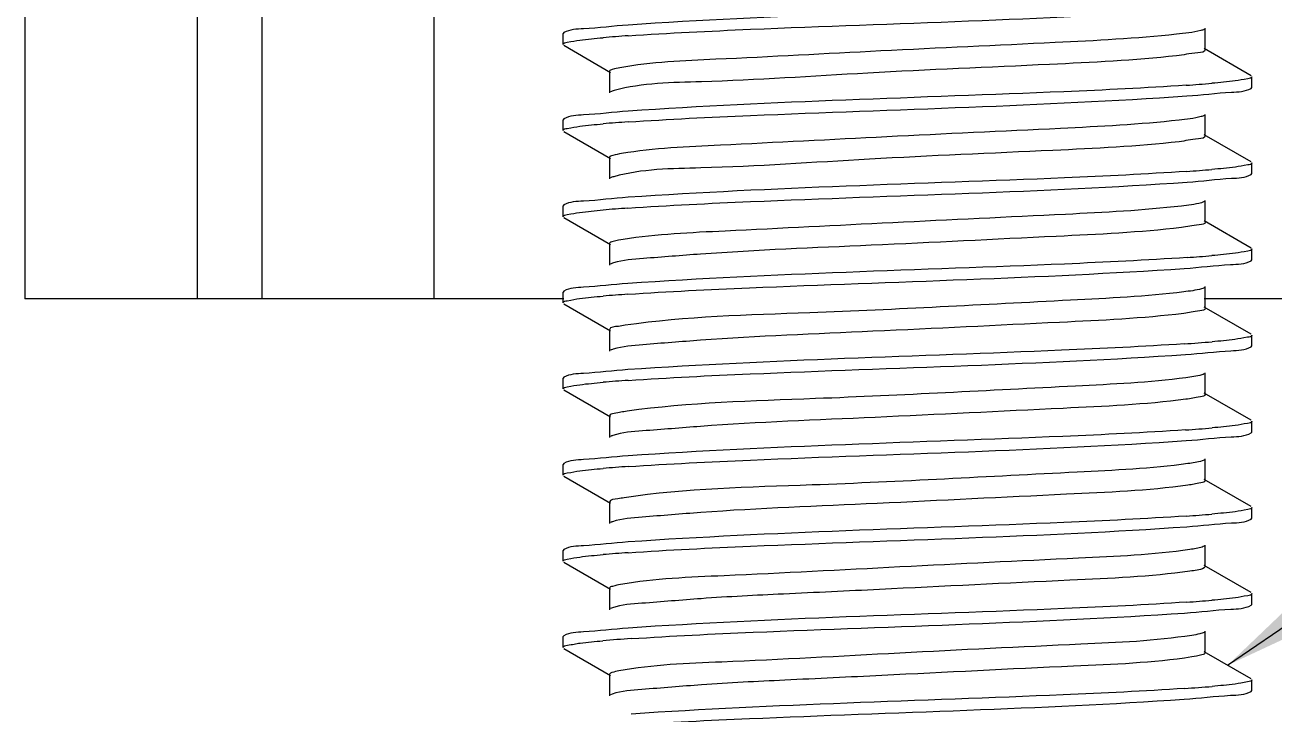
# Model space of a CAD drawing. Extents: x 185245 to 2166646, y -19957 to 815000.
# Drawn here: x 2005938.9 to 2006187.6, y 682673.2 to 682810.3 of the extents above; entities that cross this region are included whole.
import ezdxf

# ---------------------------------------------------------------- set-up
doc = ezdxf.new("R2010")
doc.units = 0
doc.header["$LTSCALE"] = 1000
doc.header["$MEASUREMENT"] = 0
doc.styles.get("Standard").update_dxf_attribs({"font": 'gbenor.shx', "bigfont": 'gbcbig.shx'})
doc.dimstyles.get("Standard").update_dxf_attribs({"dimscale": 100, "dimtxt": 3.5, "dimasz": 1, "dimexe": 2.5, "dimexo": 3, "dimgap": 1.5, "dimtad": 1, "dimdec": 0, "dimzin": 0, "dimdsep": 46, "dimtxsty": 'Standard', "dimblk": 'ARCHTICK', "dimcen": 0.09, "dimadec": 0, "dimazin": 0, "dimtfac": 1, "dimtdec": 0, "dimtix": 1, "dimtmove": 2, "dimatfit": 3, "dimfxl": 1, "dimtolj": 1, "dimtzin": 0, "dimarcsym": 0})

# ---------------------------------------------------------------- blocks, each defined once
blk = doc.blocks.new('gfhhrryyfd')
at = {"linetype": 'Continuous'}
for p, q in [((3693152.86, -1741005.43), (3693152.86, -1744418.97)), ((3693187.15, -1741005.43), (3693187.15, -1744418.97)), ((3693200.01, -1741005.43), (3693200.01, -1744418.97)), ((3693234.3, -1741005.43), (3693234.3, -1744418.97)), ((3693260.18, -1744366.02), (3693260.01, -1744366.2)), ((3693260.01, -1744368.35), (3693260.01, -1744366.2)), ((3693260.01, -1744368.35), (3693260.01, -1744366.2)), ((3693387.9, -1744369.42), (3693387.9, -1744365.13)), ((3693260.18, -1744368.54), (3693269.48, -1744373.92)), ((3693397.01, -1744374.59), (3693387.71, -1744369.2)), ((3693269.29, -1744373.71), (3693269.29, -1744377.99)), ((3693397.18, -1744376.92), (3693397.18, -1744374.78)), ((3693397.18, -1744376.92), (3693397.18, -1744374.78)), ((3693397.01, -1744377.11), (3693397.18, -1744376.92)), ((3693260.18, -1744383.16), (3693260.01, -1744383.35)), ((3693260.01, -1744385.49), (3693260.01, -1744383.35)), ((3693260.01, -1744385.49), (3693260.01, -1744383.35)), ((3693387.9, -1744386.56), (3693387.9, -1744382.28)), ((3693260.18, -1744385.68), (3693269.48, -1744391.07)), ((3693397.01, -1744391.73), (3693387.71, -1744386.35)), ((3693269.29, -1744390.85), (3693269.29, -1744395.14)), ((3693397.18, -1744394.07), (3693397.18, -1744391.92)), ((3693397.18, -1744394.07), (3693397.18, -1744391.92)), ((3693397.01, -1744394.25), (3693397.18, -1744394.07)), ((3693260.18, -1744400.31), (3693260.01, -1744400.5)), ((3693260.01, -1744402.64), (3693260.01, -1744400.5)), ((3693260.01, -1744402.64), (3693260.01, -1744400.5)), ((3693387.9, -1744403.71), (3693387.9, -1744399.42)), ((3693260.18, -1744402.83), (3693269.48, -1744408.21)), ((3693397.01, -1744408.88), (3693387.71, -1744403.49)), ((3693269.29, -1744408), (3693269.29, -1744412.28)), ((3693397.01, -1744411.4), (3693397.18, -1744411.21)), ((3693397.18, -1744411.21), (3693397.18, -1744409.07)), ((3693397.18, -1744411.21), (3693397.18, -1744409.07)), ((3693260.18, -1744417.45), (3693260.01, -1744417.64)), ((3693260.01, -1744419.78), (3693260.01, -1744417.64)), ((3693260.01, -1744419.78), (3693260.01, -1744417.64)), ((3693387.9, -1744420.86), (3693387.9, -1744416.57)), ((3693260.18, -1744418.97), (3693152.86, -1744418.97)), ((3693260.18, -1744419.97), (3693269.48, -1744425.36)), ((3693504.33, -1744418.97), (3693387.71, -1744418.97)), ((3693397.01, -1744426.03), (3693387.71, -1744420.64)), ((3693269.29, -1744425.14), (3693269.29, -1744429.43)), ((3693397.18, -1744428.36), (3693397.18, -1744426.21)), ((3693397.18, -1744428.36), (3693397.18, -1744426.21)), ((3693397.01, -1744428.54), (3693397.18, -1744428.36)), ((3693387.9, -1744438), (3693387.9, -1744433.71)), ((3693260.18, -1744434.6), (3693260.01, -1744434.79)), ((3693260.01, -1744436.93), (3693260.01, -1744434.79)), ((3693260.01, -1744436.93), (3693260.01, -1744434.79)), ((3693260.18, -1744437.12), (3693269.48, -1744442.5)), ((3693397.01, -1744443.17), (3693387.71, -1744437.78)), ((3693269.29, -1744442.29), (3693269.29, -1744446.57)), ((3693397.18, -1744445.5), (3693397.18, -1744443.36)), ((3693397.18, -1744445.5), (3693397.18, -1744443.36)), ((3693397.01, -1744445.69), (3693397.18, -1744445.5)), ((3693387.9, -1744455.15), (3693387.9, -1744450.86)), ((3693260.18, -1744451.74), (3693260.01, -1744451.93)), ((3693260.01, -1744454.07), (3693260.01, -1744451.93)), ((3693260.01, -1744454.07), (3693260.01, -1744451.93)), ((3693260.18, -1744454.26), (3693269.48, -1744459.65)), ((3693397.01, -1744460.32), (3693387.71, -1744454.93)), ((3693269.29, -1744459.43), (3693269.29, -1744463.72)), ((3693397.18, -1744462.65), (3693397.18, -1744460.5)), ((3693397.18, -1744462.65), (3693397.18, -1744460.5)), ((3693397.01, -1744462.83), (3693397.18, -1744462.65)), ((3693387.9, -1744472.29), (3693387.9, -1744468)), ((3693260.18, -1744468.89), (3693260.01, -1744469.08)), ((3693260.01, -1744471.22), (3693260.01, -1744469.08)), ((3693260.01, -1744471.22), (3693260.01, -1744469.08)), ((3693260.18, -1744471.41), (3693269.48, -1744476.79)), ((3693397.01, -1744477.46), (3693387.71, -1744472.07)), ((3693269.29, -1744476.58), (3693269.29, -1744480.86)), ((3693397.18, -1744479.79), (3693397.18, -1744477.65)), ((3693397.18, -1744479.79), (3693397.18, -1744477.65)), ((3693269.83, -1744480.5), (3693269.48, -1744480.65)), ((3693397.01, -1744479.98), (3693397.18, -1744479.79)), ((3693387.9, -1744489.44), (3693387.9, -1744485.15)), ((3693260.18, -1744486.03), (3693260.01, -1744486.22)), ((3693260.01, -1744488.36), (3693260.01, -1744486.22)), ((3693260.01, -1744488.36), (3693260.01, -1744486.22)), ((3693260.18, -1744488.55), (3693269.48, -1744493.94)), ((3693397.01, -1744494.61), (3693387.71, -1744489.22)), ((3693269.29, -1744493.72), (3693269.29, -1744498.01)), ((3693397.18, -1744496.94), (3693397.18, -1744494.79)), ((3693397.18, -1744496.94), (3693397.18, -1744494.79)), ((3693269.79, -1744497.65), (3693269.48, -1744497.79)), ((3693397.01, -1744497.12), (3693397.18, -1744496.94))]:
    blk.add_line(p, q, dxfattribs=at)
for centre, radius, start, end in [((3693292.7, -1744661.3), 295.32, 93.8282, 94.8033), ((3693364.39, -1744080.66), 296.48, 273.8148, 274.8057), ((3693292.67, -1744678.07), 294.94, 93.8316, 94.8034), ((3693364.54, -1744099.63), 294.65, 273.8328, 274.8049), ((3693292.6, -1744694.36), 294.08, 93.8397, 94.8036), ((3693364.61, -1744117.66), 293.77, 273.8424, 274.8038), ((3693292.63, -1744711.84), 294.42, 93.8365, 94.8036), ((3693363.87, -1744125.53), 303.07, 273.7545, 274.8058), ((3693292.69, -1744729.75), 295.18, 93.8295, 94.8034), ((3693364.16, -1744146.33), 299.4, 273.7874, 274.8061), ((3693292.7, -1744747.03), 295.32, 93.8282, 94.8033), ((3693364.39, -1744166.31), 296.56, 273.8141, 274.8057), ((3693292.67, -1744763.82), 294.96, 93.8315, 94.8034), ((3693364.54, -1744185.31), 294.7, 273.8323, 274.8049), ((3693293.47, -1744791.04), 305.07, 93.7375, 94.8047), ((3693363.97, -1744195.33), 301.85, 273.7646, 274.8065)]:
    blk.add_arc(centre, radius, start, end, dxfattribs=at)
for points, knots in [([(3693383.95, -1744359.36), (3693375.81, -1744359.9), (3693338.82, -1744361.68), (3693301.79, -1744362.54), (3693272.98, -1744364.5)], [0, 0, 0, 0, 0.220125, 1, 1, 1, 1]), ([(3693272.98, -1744366.64), (3693281.09, -1744366.09), (3693318.14, -1744364.31), (3693355.23, -1744363.45), (3693384.12, -1744361.49)], [0, 0, 0, 0, 0.219119, 1, 1, 1, 1]), ([(3693272.98, -1744364.5), (3693270.01, -1744364.7), (3693265.86, -1744365.28), (3693261.33, -1744365.35), (3693260.18, -1744366.02)], [0, 0, 0, 0, 0.69033, 1, 1, 1, 1]), ([(3693382.18, -1744366.34), (3693374.15, -1744367.2), (3693354.49, -1744368.2), (3693323.9, -1744369.57), (3693295.04, -1744371.18), (3693277.63, -1744371.87), (3693271.33, -1744372.99)], [0, 0, 0, 0, 0.218113, 0.531271, 0.827228, 1, 1, 1, 1]), ([(3693387.71, -1744365.35), (3693387.5, -1744365.47), (3693385.67, -1744366), (3693383.8, -1744366.17), (3693382.18, -1744366.34)], [0, 0, 0, 0, 0.127123, 1, 1, 1, 1]), ([(3693260.01, -1744368.35), (3693260.01, -1744368.04), (3693261.66, -1744367.83), (3693262.5, -1744367.6), (3693263.33, -1744367.5)], [0, 0, 0, 0, 0.271491, 1, 1, 1, 1]), ([(3693382.18, -1744370.63), (3693373.77, -1744371.53), (3693353.26, -1744372.57), (3693321.66, -1744373.85), (3693292.91, -1744375.85), (3693275.83, -1744376.03), (3693270.21, -1744377.51)], [0, 0, 0, 0, 0.225996, 0.548844, 0.844625, 1, 1, 1, 1]), ([(3693387.89, -1744369.42), (3693387.9, -1744369.94), (3693384.97, -1744370.05), (3693383.6, -1744370.47), (3693382.18, -1744370.63)], [0, 0, 0, 0, 0.266757, 1, 1, 1, 1]), ([(3693271.33, -1744372.99), (3693270.82, -1744373.08), (3693270.25, -1744373.21), (3693269.3, -1744373.5), (3693269.29, -1744373.71)], [0, 0, 0, 0, 0.714571, 1, 1, 1, 1]), ([(3693384.12, -1744376.49), (3693376, -1744377.04), (3693338.95, -1744378.82), (3693301.86, -1744379.68), (3693272.98, -1744381.64)], [0, 0, 0, 0, 0.219548, 1, 1, 1, 1]), ([(3693397.18, -1744374.78), (3693397.18, -1744375.09), (3693395.54, -1744375.29), (3693394.71, -1744375.52), (3693393.88, -1744375.63)], [0, 0, 0, 0, 0.271559, 1, 1, 1, 1]), ([(3693270.21, -1744377.51), (3693270.06, -1744377.55), (3693269.82, -1744377.62), (3693269.58, -1744377.72), (3693269.48, -1744377.77)], [0, 0, 0, 0, 0.582235, 1, 1, 1, 1]), ([(3693272.96, -1744383.79), (3693281.08, -1744383.24), (3693318.17, -1744381.45), (3693355.31, -1744380.59), (3693384.24, -1744378.62)], [0, 0, 0, 0, 0.219209, 1, 1, 1, 1]), ([(3693384.24, -1744378.62), (3693387.19, -1744378.42), (3693391.34, -1744377.85), (3693395.86, -1744377.77), (3693397.01, -1744377.11)], [0, 0, 0, 0, 0.690293, 1, 1, 1, 1]), ([(3693272.98, -1744381.64), (3693270.02, -1744381.85), (3693265.86, -1744382.42), (3693261.33, -1744382.5), (3693260.18, -1744383.16)], [0, 0, 0, 0, 0.69034, 1, 1, 1, 1]), ([(3693382.68, -1744383.43), (3693374.83, -1744384.31), (3693355.4, -1744385.29), (3693324.95, -1744386.68), (3693295.84, -1744388.25), (3693278.16, -1744389.01), (3693271.66, -1744390.08)], [0, 0, 0, 0, 0.213019, 0.524248, 0.822139, 1, 1, 1, 1]), ([(3693387.71, -1744382.5), (3693387.52, -1744382.61), (3693385.86, -1744383.1), (3693384.15, -1744383.27), (3693382.68, -1744383.43)], [0, 0, 0, 0, 0.129618, 1, 1, 1, 1]), ([(3693260.01, -1744385.49), (3693260.01, -1744385.18), (3693261.66, -1744384.98), (3693262.49, -1744384.75), (3693263.32, -1744384.64)], [0, 0, 0, 0, 0.271518, 1, 1, 1, 1]), ([(3693382.68, -1744387.72), (3693374.33, -1744388.65), (3693353.75, -1744389.68), (3693321.95, -1744390.96), (3693292.97, -1744393.06), (3693275.71, -1744393.12), (3693270.11, -1744394.68)], [0, 0, 0, 0, 0.223404, 0.547643, 0.845414, 1, 1, 1, 1]), ([(3693387.89, -1744386.56), (3693387.9, -1744387.04), (3693385.24, -1744387.19), (3693383.98, -1744387.57), (3693382.68, -1744387.72)], [0, 0, 0, 0, 0.267771, 1, 1, 1, 1]), ([(3693271.66, -1744390.08), (3693271.06, -1744390.18), (3693270.42, -1744390.33), (3693269.3, -1744390.61), (3693269.29, -1744390.85)], [0, 0, 0, 0, 0.718256, 1, 1, 1, 1]), ([(3693384.24, -1744393.63), (3693376.12, -1744394.18), (3693339.02, -1744395.97), (3693301.89, -1744396.82), (3693272.96, -1744398.79)], [0, 0, 0, 0, 0.219191, 1, 1, 1, 1]), ([(3693397.18, -1744391.92), (3693397.18, -1744392.23), (3693395.54, -1744392.44), (3693394.71, -1744392.66), (3693393.89, -1744392.77)], [0, 0, 0, 0, 0.271624, 1, 1, 1, 1]), ([(3693270.11, -1744394.68), (3693269.99, -1744394.72), (3693269.77, -1744394.78), (3693269.57, -1744394.87), (3693269.48, -1744394.92)], [0, 0, 0, 0, 0.57614, 1, 1, 1, 1]), ([(3693272.91, -1744400.94), (3693281.04, -1744400.38), (3693318.16, -1744398.59), (3693355.34, -1744397.74), (3693384.3, -1744395.77)], [0, 0, 0, 0, 0.219123, 1, 1, 1, 1]), ([(3693384.3, -1744395.77), (3693387.24, -1744395.56), (3693391.37, -1744394.99), (3693395.86, -1744394.91), (3693397.01, -1744394.25)], [0, 0, 0, 0, 0.690195, 1, 1, 1, 1]), ([(3693272.96, -1744398.79), (3693270, -1744398.99), (3693265.85, -1744399.57), (3693261.33, -1744399.64), (3693260.18, -1744400.31)], [0, 0, 0, 0, 0.690309, 1, 1, 1, 1]), ([(3693383.15, -1744400.52), (3693375.49, -1744401.42), (3693356.29, -1744402.38), (3693326, -1744403.8), (3693296.66, -1744405.33), (3693278.71, -1744406.13), (3693272, -1744407.17)], [0, 0, 0, 0, 0.207939, 0.517244, 0.817064, 1, 1, 1, 1]), ([(3693387.71, -1744399.64), (3693387.53, -1744399.74), (3693386.03, -1744400.21), (3693384.49, -1744400.37), (3693383.15, -1744400.52)], [0, 0, 0, 0, 0.132296, 1, 1, 1, 1]), ([(3693260.01, -1744402.64), (3693260.01, -1744402.33), (3693261.65, -1744402.12), (3693262.48, -1744401.9), (3693263.31, -1744401.79)], [0, 0, 0, 0, 0.271581, 1, 1, 1, 1]), ([(3693387.89, -1744403.71), (3693387.9, -1744404.15), (3693385.5, -1744404.33), (3693384.34, -1744404.67), (3693383.15, -1744404.81)], [0, 0, 0, 0, 0.268974, 1, 1, 1, 1]), ([(3693383.15, -1744404.81), (3693374.87, -1744405.78), (3693354.24, -1744406.74), (3693322.34, -1744408.35), (3693294.87, -1744409.44), (3693277.83, -1744410.84), (3693271.96, -1744411.29), (3693270.03, -1744411.85)], [0, 0, 0, 0, 0.220594, 0.546057, 0.845846, 0.946724, 1, 1, 1, 1]), ([(3693272, -1744407.17), (3693271.32, -1744407.27), (3693270.6, -1744407.45), (3693269.3, -1744407.73), (3693269.29, -1744408)], [0, 0, 0, 0, 0.721341, 1, 1, 1, 1]), ([(3693384.3, -1744410.77), (3693376.17, -1744411.32), (3693339.04, -1744413.11), (3693301.87, -1744413.97), (3693272.91, -1744415.94)], [0, 0, 0, 0, 0.219054, 1, 1, 1, 1]), ([(3693397.18, -1744409.07), (3693397.18, -1744409.38), (3693395.54, -1744409.58), (3693394.71, -1744409.81), (3693393.89, -1744409.92)], [0, 0, 0, 0, 0.271616, 1, 1, 1, 1]), ([(3693270.03, -1744411.85), (3693269.92, -1744411.88), (3693269.74, -1744411.94), (3693269.56, -1744412.02), (3693269.48, -1744412.07)], [0, 0, 0, 0, 0.570618, 1, 1, 1, 1]), ([(3693272.93, -1744418.08), (3693280.98, -1744417.53), (3693317.91, -1744415.75), (3693354.89, -1744414.88), (3693383.72, -1744412.95)], [0, 0, 0, 0, 0.218385, 1, 1, 1, 1]), ([(3693383.72, -1744412.95), (3693386.8, -1744412.74), (3693391.11, -1744412.15), (3693395.81, -1744412.09), (3693397.01, -1744411.4)], [0, 0, 0, 0, 0.691024, 1, 1, 1, 1]), ([(3693272.91, -1744415.94), (3693269.96, -1744416.14), (3693265.83, -1744416.71), (3693261.33, -1744416.79), (3693260.18, -1744417.45)], [0, 0, 0, 0, 0.690234, 1, 1, 1, 1]), ([(3693383.61, -1744417.61), (3693376.13, -1744418.53), (3693351.27, -1744419.72), (3693314.23, -1744421.83), (3693284.53, -1744422.5), (3693272.37, -1744424.26)], [0, 0, 0, 0, 0.202876, 0.669154, 1, 1, 1, 1]), ([(3693387.71, -1744416.79), (3693387.54, -1744416.88), (3693386.2, -1744417.31), (3693384.81, -1744417.46), (3693383.61, -1744417.61)], [0, 0, 0, 0, 0.135193, 1, 1, 1, 1]), ([(3693260.01, -1744419.78), (3693260.01, -1744419.47), (3693261.66, -1744419.27), (3693262.49, -1744419.04), (3693263.31, -1744418.93)], [0, 0, 0, 0, 0.271558, 1, 1, 1, 1]), ([(3693387.89, -1744420.86), (3693387.9, -1744421.26), (3693385.74, -1744421.47), (3693384.68, -1744421.77), (3693383.61, -1744421.9)], [0, 0, 0, 0, 0.270415, 1, 1, 1, 1]), ([(3693383.61, -1744421.9), (3693375.41, -1744422.91), (3693354.74, -1744423.85), (3693322.69, -1744425.49), (3693294.95, -1744426.56), (3693277.77, -1744428), (3693271.88, -1744428.43), (3693269.97, -1744429.02)], [0, 0, 0, 0, 0.217625, 0.544216, 0.8461, 0.947285, 1, 1, 1, 1]), ([(3693272.37, -1744424.26), (3693271.92, -1744424.32), (3693271.05, -1744424.57), (3693269.3, -1744424.52), (3693269.29, -1744425.14)], [0, 0, 0, 0, 0.421667, 1, 1, 1, 1]), ([(3693397.18, -1744426.21), (3693397.18, -1744426.53), (3693395.5, -1744426.73), (3693394.65, -1744426.96), (3693393.81, -1744427.07)], [0, 0, 0, 0, 0.271198, 1, 1, 1, 1]), ([(3693383.72, -1744427.95), (3693375.57, -1744428.5), (3693338.64, -1744430.27), (3693301.66, -1744431.13), (3693272.93, -1744433.08)], [0, 0, 0, 0, 0.220924, 1, 1, 1, 1]), ([(3693383.94, -1744430.08), (3693386.97, -1744429.88), (3693391.21, -1744429.29), (3693395.83, -1744429.22), (3693397.01, -1744428.54)], [0, 0, 0, 0, 0.690723, 1, 1, 1, 1]), ([(3693269.97, -1744429.02), (3693269.87, -1744429.05), (3693269.71, -1744429.1), (3693269.55, -1744429.17), (3693269.48, -1744429.21)], [0, 0, 0, 0, 0.565619, 1, 1, 1, 1]), ([(3693272.98, -1744435.22), (3693281.06, -1744434.67), (3693318.05, -1744432.89), (3693355.08, -1744432.02), (3693383.94, -1744430.08)], [0, 0, 0, 0, 0.218842, 1, 1, 1, 1]), ([(3693272.93, -1744433.08), (3693269.98, -1744433.28), (3693265.84, -1744433.86), (3693261.33, -1744433.94), (3693260.18, -1744434.6)], [0, 0, 0, 0, 0.690263, 1, 1, 1, 1]), ([(3693260.01, -1744436.93), (3693260.01, -1744436.62), (3693261.66, -1744436.41), (3693262.5, -1744436.18), (3693263.33, -1744436.08)], [0, 0, 0, 0, 0.2715, 1, 1, 1, 1]), ([(3693384.04, -1744434.7), (3693376.75, -1744435.65), (3693352.12, -1744436.81), (3693315.07, -1744438.9), (3693285.18, -1744439.65), (3693272.76, -1744441.35)], [0, 0, 0, 0, 0.197813, 0.662661, 1, 1, 1, 1]), ([(3693387.71, -1744433.93), (3693387.56, -1744434.02), (3693386.36, -1744434.42), (3693385.11, -1744434.56), (3693384.04, -1744434.7)], [0, 0, 0, 0, 0.13831, 1, 1, 1, 1]), ([(3693387.9, -1744438), (3693387.9, -1744438.36), (3693385.98, -1744438.6), (3693385.01, -1744438.86), (3693384.04, -1744438.99)], [0, 0, 0, 0, 0.272046, 1, 1, 1, 1]), ([(3693384.04, -1744438.99), (3693375.93, -1744440.04), (3693355.25, -1744440.95), (3693323.06, -1744442.63), (3693295.06, -1744443.69), (3693277.73, -1744445.16), (3693271.81, -1744445.57), (3693269.91, -1744446.18)], [0, 0, 0, 0, 0.214495, 0.542113, 0.846143, 0.947723, 1, 1, 1, 1]), ([(3693272.76, -1744441.35), (3693271.89, -1744441.47), (3693271, -1744441.7), (3693269.29, -1744441.96), (3693269.29, -1744442.29)], [0, 0, 0, 0, 0.726158, 1, 1, 1, 1]), ([(3693397.18, -1744443.36), (3693397.18, -1744443.67), (3693395.52, -1744443.88), (3693394.69, -1744444.1), (3693393.85, -1744444.21)], [0, 0, 0, 0, 0.271414, 1, 1, 1, 1]), ([(3693269.91, -1744446.18), (3693269.83, -1744446.21), (3693269.68, -1744446.26), (3693269.54, -1744446.32), (3693269.48, -1744446.36)], [0, 0, 0, 0, 0.561102, 1, 1, 1, 1]), ([(3693383.94, -1744445.08), (3693375.81, -1744445.63), (3693338.82, -1744447.41), (3693301.78, -1744448.27), (3693272.98, -1744450.23)], [0, 0, 0, 0, 0.220148, 1, 1, 1, 1]), ([(3693384.11, -1744447.21), (3693387.1, -1744447.01), (3693391.29, -1744446.43), (3693395.85, -1744446.36), (3693397.01, -1744445.69)], [0, 0, 0, 0, 0.690473, 1, 1, 1, 1]), ([(3693272.98, -1744452.37), (3693281.09, -1744451.82), (3693318.13, -1744450.03), (3693355.22, -1744449.17), (3693384.11, -1744447.21)], [0, 0, 0, 0, 0.219113, 1, 1, 1, 1]), ([(3693272.98, -1744450.23), (3693270.01, -1744450.43), (3693265.86, -1744451), (3693261.33, -1744451.08), (3693260.18, -1744451.74)], [0, 0, 0, 0, 0.690329, 1, 1, 1, 1]), ([(3693387.71, -1744451.08), (3693387.57, -1744451.15), (3693386.51, -1744451.53), (3693385.4, -1744451.66), (3693384.45, -1744451.79)], [0, 0, 0, 0, 0.141712, 1, 1, 1, 1]), ([(3693260.01, -1744454.07), (3693260.01, -1744453.76), (3693261.66, -1744453.56), (3693262.5, -1744453.33), (3693263.33, -1744453.22)], [0, 0, 0, 0, 0.27149, 1, 1, 1, 1]), ([(3693384.45, -1744451.79), (3693377.15, -1744452.79), (3693352.13, -1744453.92), (3693314.76, -1744456.15), (3693284.52, -1744456.72), (3693272.15, -1744458.58)], [0, 0, 0, 0, 0.1966, 0.666503, 1, 1, 1, 1]), ([(3693384.45, -1744456.08), (3693376.44, -1744457.18), (3693355.75, -1744458.05), (3693323.46, -1744459.77), (3693295.19, -1744460.81), (3693277.72, -1744462.31), (3693271.75, -1744462.71), (3693269.87, -1744463.34)], [0, 0, 0, 0, 0.21122, 0.539778, 0.846003, 0.948056, 1, 1, 1, 1]), ([(3693387.9, -1744455.15), (3693387.89, -1744455.47), (3693386.2, -1744455.73), (3693385.32, -1744455.96), (3693384.45, -1744456.08)], [0, 0, 0, 0, 0.273972, 1, 1, 1, 1]), ([(3693272.15, -1744458.58), (3693271.74, -1744458.64), (3693270.93, -1744458.88), (3693269.29, -1744458.85), (3693269.29, -1744459.43)], [0, 0, 0, 0, 0.420714, 1, 1, 1, 1]), ([(3693397.18, -1744460.5), (3693397.18, -1744460.81), (3693395.54, -1744461.02), (3693394.71, -1744461.25), (3693393.88, -1744461.35)], [0, 0, 0, 0, 0.271556, 1, 1, 1, 1]), ([(3693269.87, -1744463.34), (3693269.79, -1744463.36), (3693269.66, -1744463.41), (3693269.54, -1744463.47), (3693269.48, -1744463.5)], [0, 0, 0, 0, 0.557022, 1, 1, 1, 1]), ([(3693384.11, -1744462.22), (3693375.99, -1744462.77), (3693338.95, -1744464.55), (3693301.86, -1744465.41), (3693272.98, -1744467.37)], [0, 0, 0, 0, 0.219564, 1, 1, 1, 1]), ([(3693384.23, -1744464.35), (3693387.19, -1744464.15), (3693391.34, -1744463.57), (3693395.86, -1744463.5), (3693397.01, -1744462.83)], [0, 0, 0, 0, 0.690297, 1, 1, 1, 1]), ([(3693272.96, -1744469.51), (3693281.08, -1744468.96), (3693318.17, -1744467.18), (3693355.31, -1744466.32), (3693384.23, -1744464.35)], [0, 0, 0, 0, 0.219209, 1, 1, 1, 1]), ([(3693272.98, -1744467.37), (3693270.02, -1744467.57), (3693265.86, -1744468.15), (3693261.33, -1744468.22), (3693260.18, -1744468.89)], [0, 0, 0, 0, 0.690341, 1, 1, 1, 1]), ([(3693387.71, -1744468.22), (3693387.58, -1744468.29), (3693386.65, -1744468.63), (3693385.67, -1744468.76), (3693384.84, -1744468.88)], [0, 0, 0, 0, 0.145431, 1, 1, 1, 1]), ([(3693260.01, -1744471.22), (3693260.01, -1744470.91), (3693261.66, -1744470.7), (3693262.49, -1744470.48), (3693263.32, -1744470.37)], [0, 0, 0, 0, 0.271516, 1, 1, 1, 1]), ([(3693384.84, -1744468.88), (3693377.5, -1744469.95), (3693358.19, -1744470.8), (3693327.28, -1744472.32), (3693296.91, -1744473.96), (3693278.28, -1744474.67), (3693271.47, -1744475.84)], [0, 0, 0, 0, 0.19601, 0.509345, 0.817487, 1, 1, 1, 1]), ([(3693384.84, -1744473.17), (3693376.94, -1744474.32), (3693356.27, -1744475.16), (3693329.29, -1744476.55), (3693304.81, -1744477.7), (3693289, -1744478.46), (3693277.71, -1744479.47), (3693271.71, -1744479.85), (3693269.83, -1744480.5)], [0, 0, 0, 0, 0.207809, 0.537231, 0.703413, 0.845703, 0.948297, 1, 1, 1, 1]), ([(3693387.89, -1744472.29), (3693387.89, -1744472.39), (3693386.83, -1744473.1), (3693385.81, -1744473.03), (3693384.84, -1744473.17)], [0, 0, 0, 0, 0.090838, 1, 1, 1, 1]), ([(3693271.47, -1744475.84), (3693270.92, -1744475.93), (3693270.32, -1744476.07), (3693269.29, -1744476.36), (3693269.29, -1744476.58)], [0, 0, 0, 0, 0.716441, 1, 1, 1, 1]), ([(3693397.18, -1744477.65), (3693397.18, -1744477.96), (3693395.54, -1744478.17), (3693394.71, -1744478.39), (3693393.89, -1744478.5)], [0, 0, 0, 0, 0.271623, 1, 1, 1, 1]), ([(3693384.23, -1744479.35), (3693376.11, -1744479.91), (3693339.02, -1744481.69), (3693301.89, -1744482.55), (3693272.96, -1744484.52)], [0, 0, 0, 0, 0.2192, 1, 1, 1, 1]), ([(3693383.79, -1744481.53), (3693386.85, -1744481.32), (3693391.14, -1744480.73), (3693395.82, -1744480.66), (3693397.01, -1744479.98)], [0, 0, 0, 0, 0.690936, 1, 1, 1, 1]), ([(3693273.59, -1744486.62), (3693281.68, -1744486.08), (3693318.41, -1744484.32), (3693355.19, -1744483.44), (3693383.79, -1744481.53)], [0, 0, 0, 0, 0.220605, 1, 1, 1, 1]), ([(3693272.96, -1744484.52), (3693270, -1744484.72), (3693265.85, -1744485.29), (3693261.33, -1744485.37), (3693260.18, -1744486.03)], [0, 0, 0, 0, 0.69031, 1, 1, 1, 1]), ([(3693385.21, -1744485.97), (3693377.91, -1744487.1), (3693358.45, -1744487.91), (3693327.26, -1744489.46), (3693296.64, -1744491.16), (3693277.88, -1744491.79), (3693271.14, -1744493.04)], [0, 0, 0, 0, 0.193902, 0.509761, 0.820177, 1, 1, 1, 1]), ([(3693387.71, -1744485.37), (3693387.43, -1744485.52), (3693386.59, -1744485.74), (3693385.75, -1744485.89), (3693385.21, -1744485.97)], [0, 0, 0, 0, 0.364713, 1, 1, 1, 1]), ([(3693260.01, -1744488.36), (3693260.01, -1744488.04), (3693261.71, -1744487.84), (3693262.56, -1744487.61), (3693263.42, -1744487.5)], [0, 0, 0, 0, 0.271042, 1, 1, 1, 1]), ([(3693385.21, -1744490.26), (3693377.43, -1744491.46), (3693356.77, -1744492.25), (3693329.76, -1744493.67), (3693305.08, -1744494.84), (3693289.1, -1744495.6), (3693277.72, -1744496.63), (3693271.67, -1744496.99), (3693269.79, -1744497.65)], [0, 0, 0, 0, 0.204274, 0.534495, 0.701868, 0.845261, 0.94846, 1, 1, 1, 1]), ([(3693387.89, -1744489.44), (3693387.89, -1744489.7), (3693386.6, -1744489.98), (3693385.89, -1744490.16), (3693385.21, -1744490.26)], [0, 0, 0, 0, 0.278852, 1, 1, 1, 1]), ([(3693271.14, -1744493.04), (3693270.68, -1744493.13), (3693270.15, -1744493.25), (3693269.29, -1744493.53), (3693269.29, -1744493.72)], [0, 0, 0, 0, 0.712361, 1, 1, 1, 1]), ([(3693397.18, -1744494.79), (3693397.18, -1744495.11), (3693395.51, -1744495.31), (3693394.67, -1744495.54), (3693393.83, -1744495.65)], [0, 0, 0, 0, 0.271302, 1, 1, 1, 1]), ([(3693383.79, -1744496.53), (3693375.72, -1744497.07), (3693338.99, -1744498.83), (3693302.22, -1744499.71), (3693273.59, -1744501.62)], [0, 0, 0, 0, 0.219765, 1, 1, 1, 1]), ([(3693383.71, -1744498.68), (3693386.79, -1744498.47), (3693391.11, -1744497.87), (3693395.81, -1744497.81), (3693397.01, -1744497.12)], [0, 0, 0, 0, 0.691035, 1, 1, 1, 1]), ([(3693272.93, -1744503.81), (3693280.98, -1744503.26), (3693317.91, -1744501.48), (3693354.88, -1744500.6), (3693383.71, -1744498.68)], [0, 0, 0, 0, 0.218367, 1, 1, 1, 1])]:
    blk.add_open_spline(points, degree=3, knots=knots, dxfattribs=at)
for points in [[(3693263.33, -1744367.5), (3693264.87, -1744367.3), (3693266.42, -1744367.15), (3693267.97, -1744367.02)], [(3693393.88, -1744375.63), (3693392.34, -1744375.83), (3693390.78, -1744375.97), (3693389.23, -1744376.1)], [(3693263.32, -1744384.64), (3693264.87, -1744384.44), (3693266.42, -1744384.3), (3693267.97, -1744384.17)], [(3693393.89, -1744392.77), (3693392.34, -1744392.97), (3693390.78, -1744393.12), (3693389.22, -1744393.25)], [(3693263.31, -1744401.79), (3693264.86, -1744401.59), (3693266.42, -1744401.44), (3693267.98, -1744401.31)], [(3693393.89, -1744409.92), (3693392.33, -1744410.12), (3693390.77, -1744410.26), (3693389.21, -1744410.4)], [(3693263.31, -1744418.93), (3693264.86, -1744418.73), (3693266.42, -1744418.59), (3693267.97, -1744418.46)], [(3693393.81, -1744427.07), (3693392.3, -1744427.27), (3693390.78, -1744427.41), (3693389.26, -1744427.54)], [(3693263.33, -1744436.08), (3693264.87, -1744435.88), (3693266.42, -1744435.73), (3693267.97, -1744435.6)], [(3693393.85, -1744444.21), (3693392.32, -1744444.41), (3693390.78, -1744444.55), (3693389.25, -1744444.68)], [(3693263.33, -1744453.22), (3693264.87, -1744453.02), (3693266.42, -1744452.88), (3693267.97, -1744452.75)], [(3693393.88, -1744461.35), (3693392.34, -1744461.55), (3693390.78, -1744461.7), (3693389.23, -1744461.83)], [(3693263.32, -1744470.37), (3693264.87, -1744470.17), (3693266.42, -1744470.02), (3693267.97, -1744469.89)], [(3693393.89, -1744478.5), (3693392.34, -1744478.7), (3693390.78, -1744478.84), (3693389.22, -1744478.98)], [(3693263.42, -1744487.5), (3693264.91, -1744487.31), (3693266.42, -1744487.17), (3693267.92, -1744487.04)], [(3693393.83, -1744495.65), (3693392.31, -1744495.85), (3693390.79, -1744495.99), (3693389.26, -1744496.12)]]:
    blk.add_open_spline(points, degree=3, dxfattribs=at)
blk.add_leader([(3693392.36, -1744491.91), (3693997.43, -1744078.66)], dimstyle='Standard', override={"dimgap": 20, "dimtad": 0})

msp = doc.modelspace()

# ---------------------------------------------------------------- block references
at = {"lineweight": -3, "xscale": 0.9999959468841553, "yscale": 0.9999959506094456, "zscale": 0.9999959495959999}
msp.add_blockref('gfhhrryyfd', (-1687199, 2427167.71, 0), dxfattribs=at)

doc.saveas('drawing.dxf')
